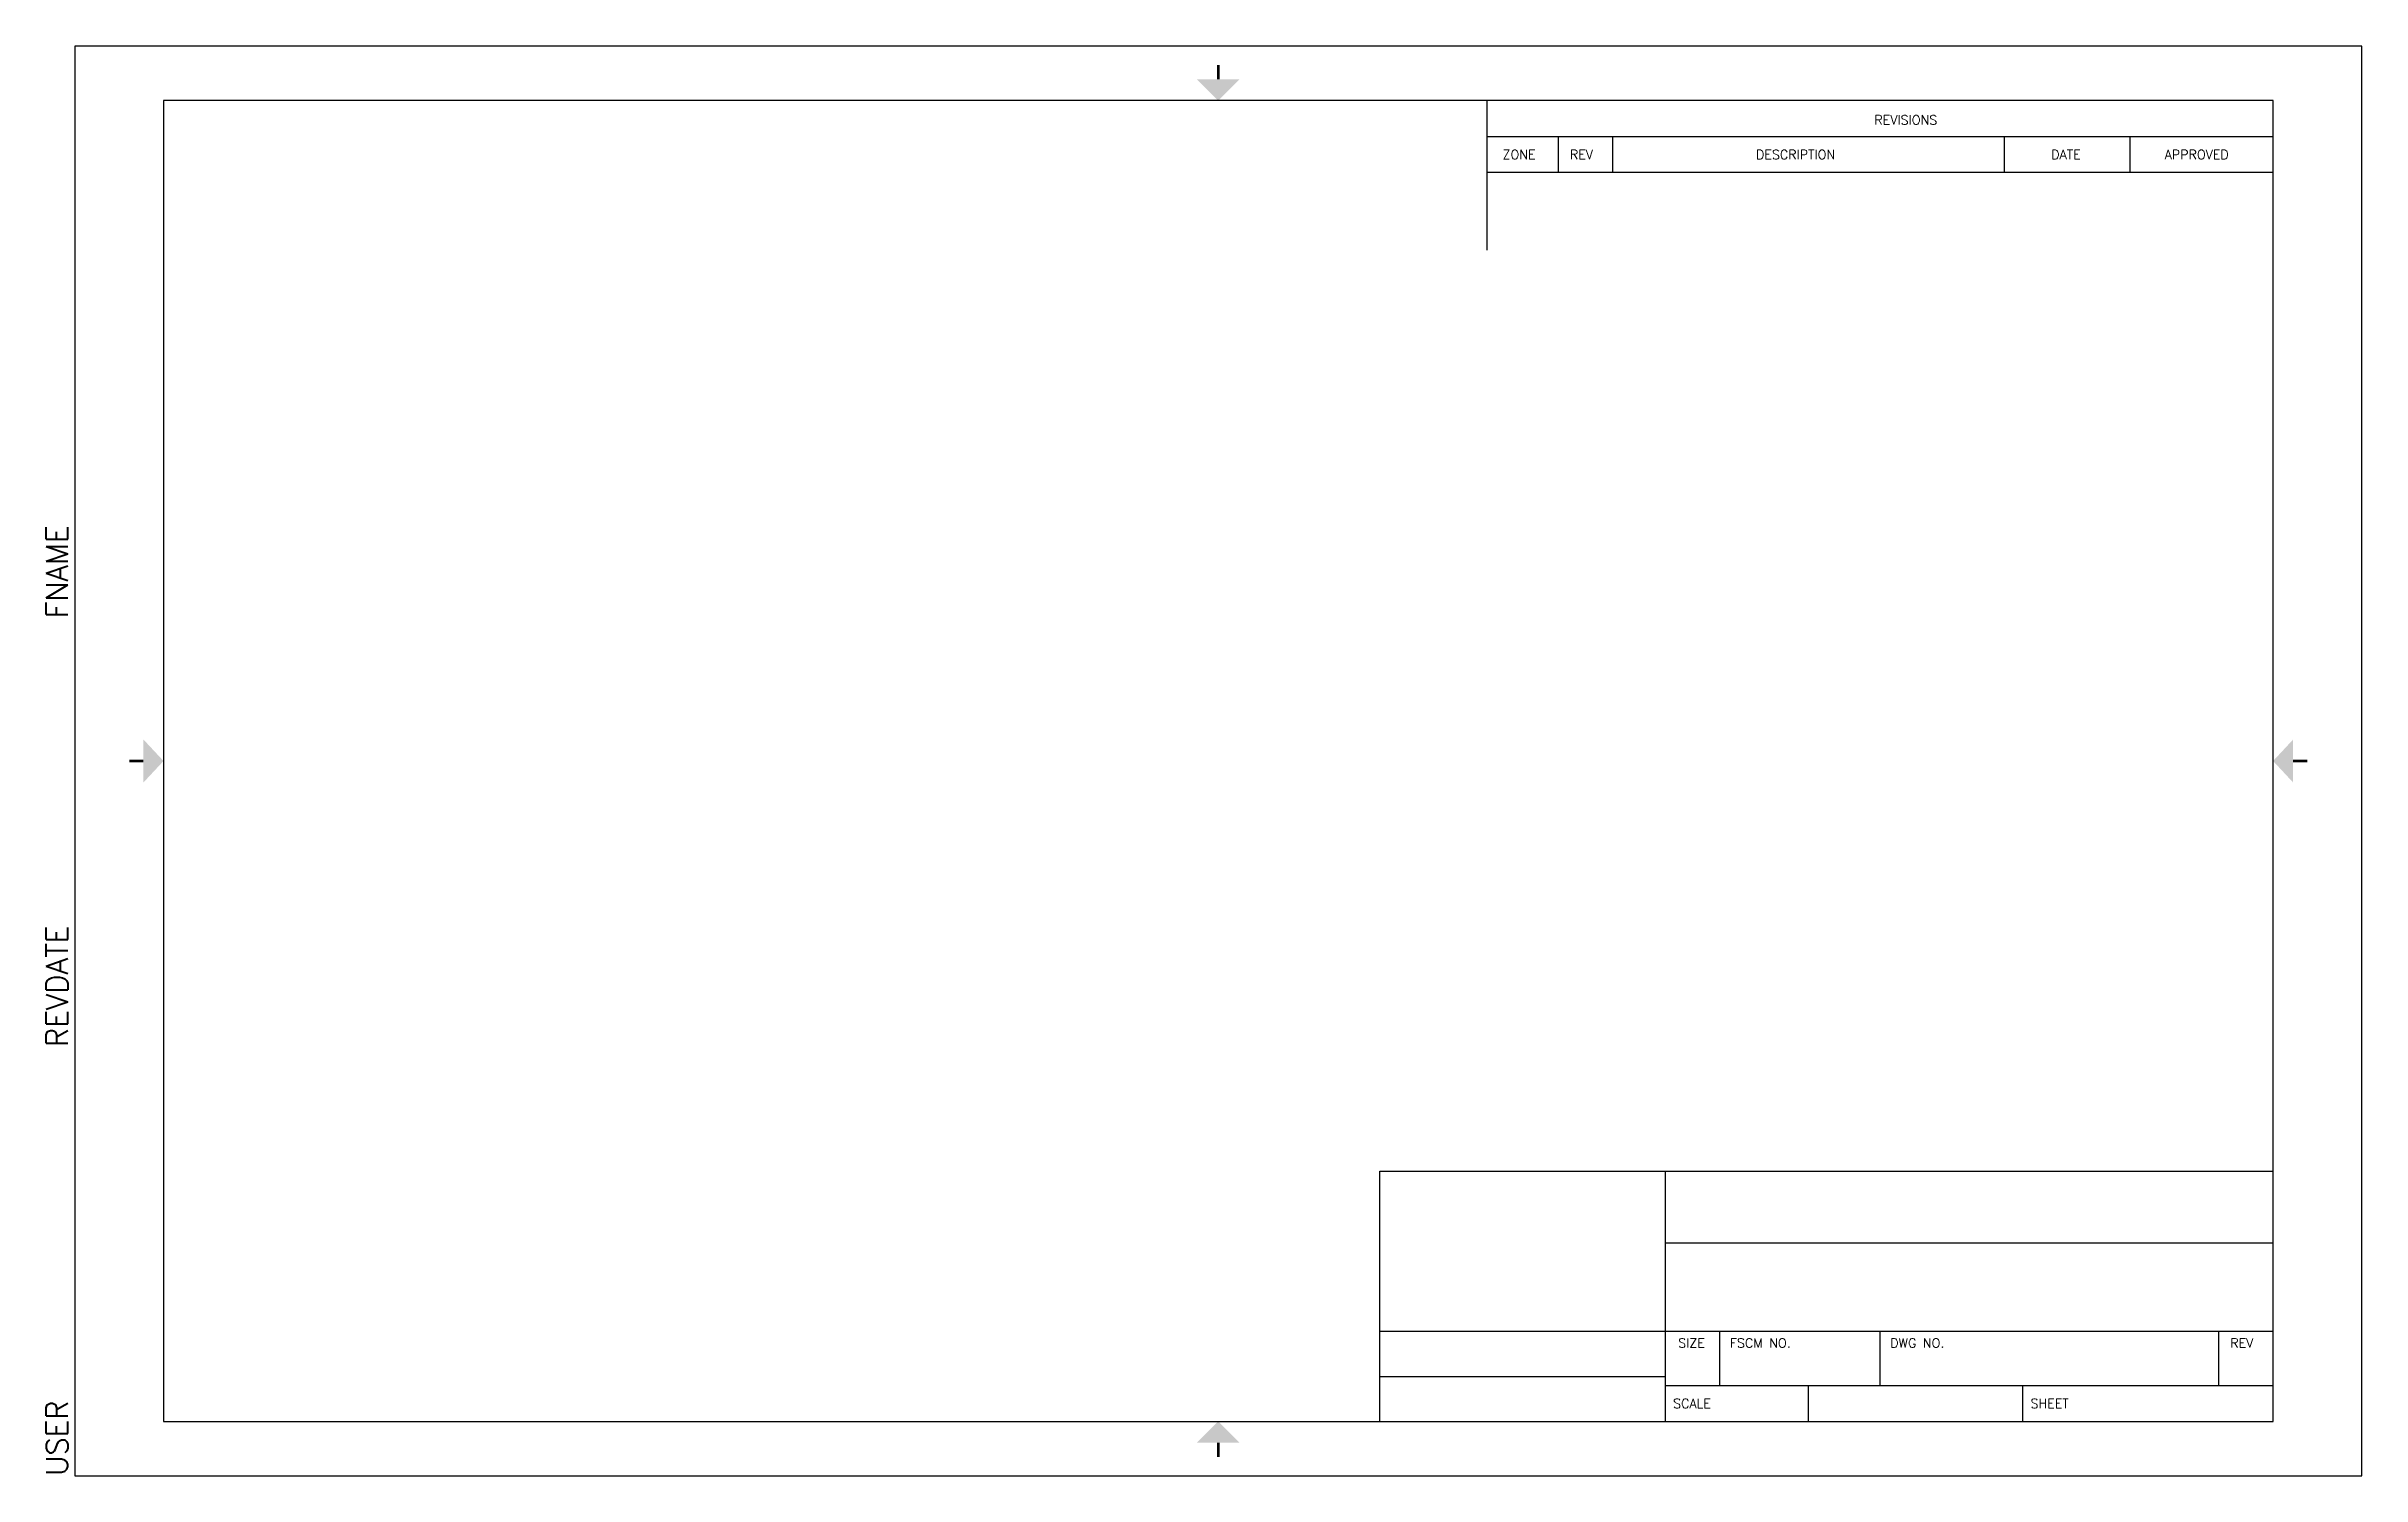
# Model space of a CAD drawing. Header units: inches. Extents: x -0.2 to 16, y 0 to 10.
import ezdxf

# ---------------------------------------------------------------- set-up
doc = ezdxf.new("R2010")
doc.units = ezdxf.units.IN
doc.header["$MEASUREMENT"] = 0
doc.layers.add('Title Block', color=7, linetype='Continuous')
doc.styles.add('Roman', font='romans')

msp = doc.modelspace()

# ---------------------------------------------------------------- linework, layer by layer
at = {"layer": 'Title Block'}
for p, q in [((16, 10), (0, 10)), ((0, 10), (0, 0)), ((16, 0), (16, 10)), ((15.38, 9.62), (0.62, 9.62)), ((0.62, 9.62), (0.62, 0.38)), ((9.88, 9.62), (9.88, 8.5727)), ((15.38, 0.38), (15.38, 9.62)), ((9.88, 9.37), (15.38, 9.37)), ((10.38, 9.12), (10.38, 9.37)), ((10.76, 9.12), (10.76, 9.37)), ((13.5, 9.12), (13.5, 9.37)), ((14.38, 9.12), (14.38, 9.37)), ((9.88, 9.12), (15.38, 9.12)), ((9.13, 2.13), (15.38, 2.13)), ((9.13, 0.38), (9.13, 2.13)), ((11.13, 0.38), (11.13, 2.13)), ((11.13, 1.63), (15.38, 1.63)), ((9.13, 1.01), (15.38, 1.01)), ((11.51, 0.63), (11.51, 1.01)), ((12.63, 0.63), (12.63, 1.01)), ((15, 0.63), (15, 1.01)), ((9.13, 0.695), (11.13, 0.695)), ((11.13, 0.63), (15.38, 0.63)), ((12.13, 0.38), (12.13, 0.63)), ((13.63, 0.38), (13.63, 0.63)), ((0.62, 0.38), (15.38, 0.38)), ((0, 0), (16, 0))]:
    msp.add_line(p, q, dxfattribs=at)
at = {"layer": 'Title Block', "const_width": 0.02}
for points in [[(8, 9.87), (8, 9.77)], [(0.38, 5), (0.48, 5)], [(15.62, 5), (15.52, 5)], [(8, 0.13), (8, 0.23)]]:
    msp.add_lwpolyline(points, dxfattribs=at)
at = {"layer": 'Title Block'}
for points in [[(7.85, 9.77), (8.15, 9.77), (8, 9.62)], [(0.48, 4.85), (0.48, 5.15), (0.62, 5)], [(15.52, 4.85), (15.52, 5.15), (15.38, 5)], [(7.85, 0.23), (8.15, 0.23), (8, 0.38)]]:
    msp.add_solid(points, dxfattribs=at)

# ---------------------------------------------------------------- texts
at = {"color": 0, "style": 'Roman', "flags": 8}
for tag, p in [('FNAME', (-0.05, 6)), ('REVDATE', (-0.05, 3)), ('USER', (-0.05, 0))]:
    msp.add_attdef(tag, p, '', height=0.15, rotation=90, dxfattribs=at)
at = {"layer": 'Title Block', "style": 'Roman'}
for s, p in [('REVISIONS', (12.5902, 9.4525)), ('ZONE', (9.9887, 9.2103)), ('REV', (10.4601, 9.2103)), ('DESCRIPTION', (11.762, 9.2103)), ('DATE', (13.8277, 9.2103)), ('APPROVED', (14.6214, 9.2103)), ('SIZE', (11.2179, 0.8959)), ('FSCM NO.', (11.5789, 0.8959)), ('DWG NO.', (12.701, 0.8959)), ('REV', (15.0805, 0.8959)), ('SCALE', (11.1823, 0.4725)), ('SHEET', (13.6828, 0.4725))]:
    msp.add_text(s, height=0.065, dxfattribs=at).set_placement(p)

doc.saveas('drawing.dxf')
